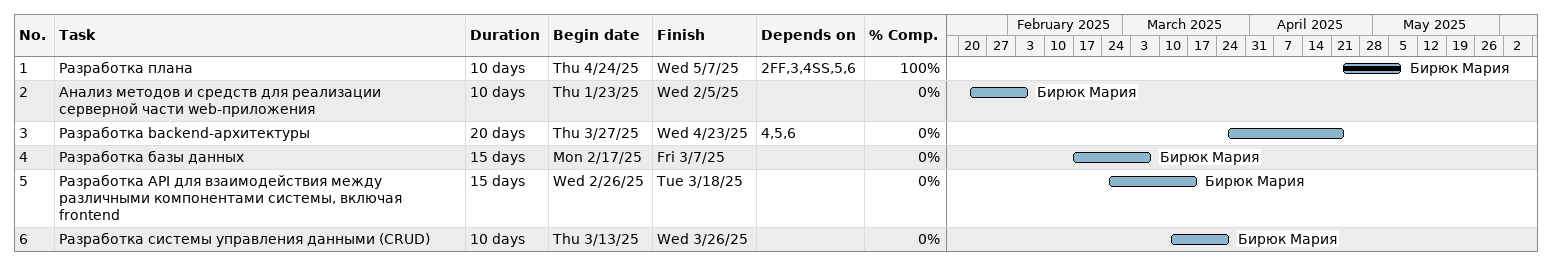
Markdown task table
| ID | Task | Duration | Start | Finish | Predecessors | Resources | % complete |
|---|---|---|---|---|---|---|---|
| 1 | Разработка плана | 10d | 2025-04-24 | 2025-05-07 | 2FF, 3, 4SS, 5, 6 | Бирюк Мария | 100 |
| 2 | Анализ методов и средств для реализации серверной части web-приложения | 10d | 2025-01-23 | 2025-02-05 |  | Бирюк Мария | 0 |
| 3 | Разработка backend-архитектуры | 20d | 2025-03-27 | 2025-04-23 | 4, 5, 6 |  | 0 |
| 4 | Разработка базы данных | 15d | 2025-02-17 | 2025-03-07 |  | Бирюк Мария | 0 |
| 5 | Разработка API для взаимодействия между различными компонентами системы, включая frontend | 15d | 2025-02-26 | 2025-03-18 |  | Бирюк Мария | 0 |
| 6 | Разработка системы управления данными (CRUD) | 10d | 2025-03-13 | 2025-03-26 |  | Бирюк Мария | 0 |
